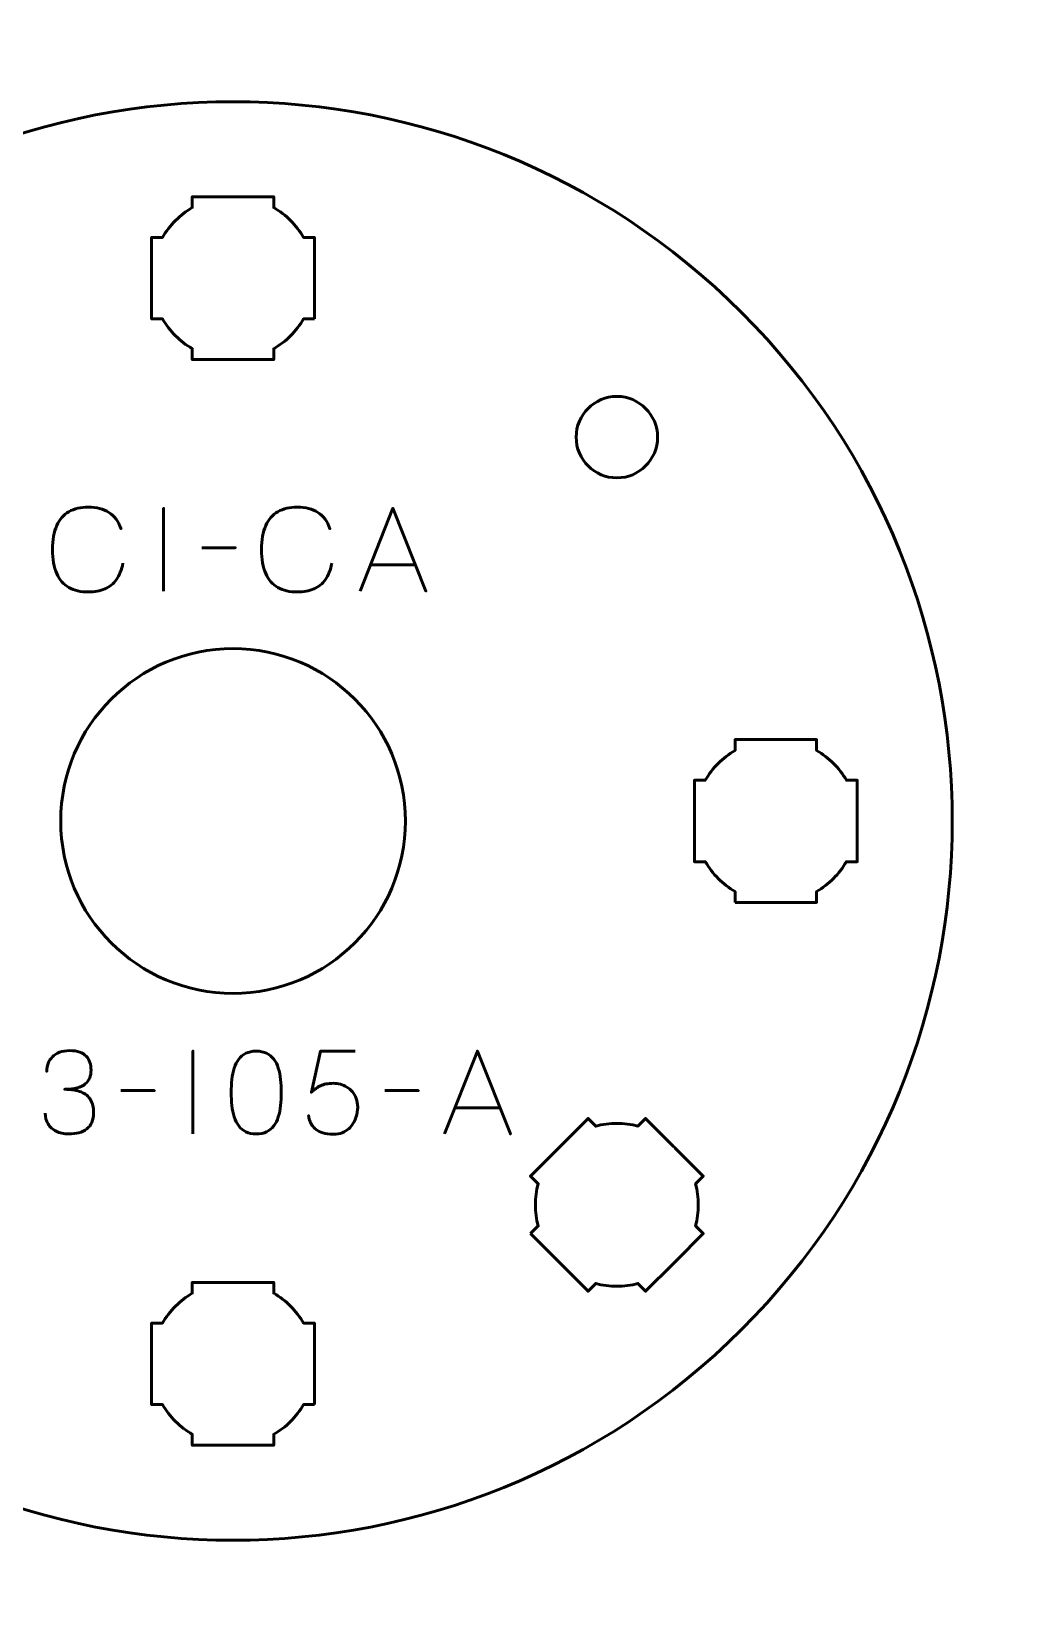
# Model space of a CAD drawing. Header units: centimetres. Extents: x -16.4 to -4.6, y -20.8 to -8.9.
# Drawn here: x -14.24 to -10.59, y -14.76 to -8.94 of the extents above; entities that cross this region are included whole.
import ezdxf

# ---------------------------------------------------------------- set-up
doc = ezdxf.new("R2010")
doc.units = ezdxf.units.CM
doc.header["$MEASUREMENT"] = 0
doc.layers.add('Layer 1', color=7, linetype='Continuous')

msp = doc.modelspace()

# ---------------------------------------------------------------- linework, layer by layer
at = {"layer": 'Layer 1', "color": 250, "lineweight": 53}
msp.add_ellipse((-13.50002, -11.85001), major_axis=(0, 0.635), ratio=1, dxfattribs=at)
at = {"layer": 'Layer 1', "lineweight": 53}
for points, knots in [([(-15.37382, -9.97616), (-14.33912, -8.94146), (-12.66088, -8.94146), (-11.62615, -9.97619), (-11.62615, -9.97619), (-10.59145, -11.01089), (-10.59145, -12.68913), (-11.62615, -13.72383), (-11.62615, -13.72383), (-12.66088, -14.75855), (-14.33912, -14.75855), (-15.37382, -13.72385), (-15.37382, -13.72385), (-16.40855, -12.68913), (-16.40855, -11.01089), (-15.37382, -9.97616)], [0, 0, 0, 0, 0.25, 0.25, 0.25, 0.25, 0.5, 0.5, 0.5, 0.5, 0.75, 0.75, 0.75, 0.75, 1, 1, 1, 1]), ([(-13.19997, -9.99998), (-13.19997, -9.99998), (-13.24017, -9.99998), (-13.24017, -9.99998), (-13.24017, -9.99998), (-13.2665, -10.0455), (-13.30446, -10.08343), (-13.34997, -10.10976), (-13.34997, -10.10976), (-13.34997, -10.10976), (-13.34997, -10.14998), (-13.34997, -10.14998), (-13.34997, -10.14998), (-13.34997, -10.14998), (-13.64997, -10.14998), (-13.64997, -10.14998), (-13.64997, -10.14998), (-13.64997, -10.14998), (-13.64997, -10.10979), (-13.64997, -10.10979), (-13.64997, -10.10979), (-13.6955, -10.08346), (-13.73349, -10.04551), (-13.75985, -9.99998), (-13.75985, -9.99998), (-13.75985, -9.99998), (-13.79997, -9.99998), (-13.79997, -9.99998), (-13.79997, -9.99998), (-13.79997, -9.99998), (-13.79997, -9.85456), (-13.79997, -9.85456), (-13.79997, -9.85456), (-13.79997, -9.85456), (-13.80003, -9.84991), (-13.80003, -9.84991), (-13.80003, -9.84991), (-13.80003, -9.84991), (-13.79997, -9.84527), (-13.79997, -9.84527), (-13.79997, -9.84527), (-13.79997, -9.84527), (-13.79997, -9.69998), (-13.79997, -9.69998), (-13.79997, -9.69998), (-13.79997, -9.69998), (-13.7599, -9.69998), (-13.7599, -9.69998), (-13.7599, -9.69998), (-13.73355, -9.65441), (-13.69555, -9.6164), (-13.64997, -9.59004), (-13.64997, -9.59004), (-13.64997, -9.59004), (-13.64997, -9.54998), (-13.64997, -9.54998), (-13.64997, -9.54998), (-13.64997, -9.54998), (-13.50669, -9.54998), (-13.50669, -9.54998), (-13.50669, -9.54998), (-13.50669, -9.54998), (-13.50002, -9.5499), (-13.50002, -9.5499), (-13.50002, -9.5499), (-13.50002, -9.5499), (-13.49334, -9.54998), (-13.49334, -9.54998), (-13.49334, -9.54998), (-13.49334, -9.54998), (-13.34997, -9.54998), (-13.34997, -9.54998), (-13.34997, -9.54998), (-13.34997, -9.54998), (-13.34997, -9.59008), (-13.34997, -9.59008), (-13.34997, -9.59008), (-13.30443, -9.61644), (-13.26645, -9.65443), (-13.24012, -9.69998), (-13.24012, -9.69998), (-13.24012, -9.69998), (-13.19997, -9.69998), (-13.19997, -9.69998), (-13.19997, -9.69998), (-13.19997, -9.69998), (-13.19997, -9.99998), (-13.19997, -9.99998)], [0, 0, 0, 0, 0.0454545, 0.0454545, 0.0454545, 0.0454545, 0.0909091, 0.0909091, 0.0909091, 0.0909091, 0.1363636, 0.1363636, 0.1363636, 0.1363636, 0.1818182, 0.1818182, 0.1818182, 0.1818182, 0.2272727, 0.2272727, 0.2272727, 0.2272727, 0.2727273, 0.2727273, 0.2727273, 0.2727273, 0.3181818, 0.3181818, 0.3181818, 0.3181818, 0.3636364, 0.3636364, 0.3636364, 0.3636364, 0.4090909, 0.4090909, 0.4090909, 0.4090909, 0.4545455, 0.4545455, 0.4545455, 0.4545455, 0.5, 0.5, 0.5, 0.5, 0.5454545, 0.5454545, 0.5454545, 0.5454545, 0.5909091, 0.5909091, 0.5909091, 0.5909091, 0.6363636, 0.6363636, 0.6363636, 0.6363636, 0.6818182, 0.6818182, 0.6818182, 0.6818182, 0.7272727, 0.7272727, 0.7272727, 0.7272727, 0.7727273, 0.7727273, 0.7727273, 0.7727273, 0.8181818, 0.8181818, 0.8181818, 0.8181818, 0.8636364, 0.8636364, 0.8636364, 0.8636364, 0.9090909, 0.9090909, 0.9090909, 0.9090909, 0.9545455, 0.9545455, 0.9545455, 0.9545455, 1, 1, 1, 1]), ([(-12.0858, -10.28578), (-12.00297, -10.28578), (-11.9358, -10.35295), (-11.9358, -10.43578), (-11.9358, -10.43578), (-11.9358, -10.51861), (-12.00297, -10.58578), (-12.0858, -10.58578), (-12.0858, -10.58578), (-12.16863, -10.58578), (-12.2358, -10.51861), (-12.2358, -10.43578), (-12.2358, -10.43578), (-12.2358, -10.35295), (-12.16863, -10.28578), (-12.0858, -10.28578)], [0, 0, 0, 0, 0.25, 0.25, 0.25, 0.25, 0.5, 0.5, 0.5, 0.5, 0.75, 0.75, 0.75, 0.75, 1, 1, 1, 1]), ([(-11.65004, -12.14997), (-11.65004, -12.14997), (-11.65004, -12.10977), (-11.65004, -12.10977), (-11.65004, -12.10977), (-11.69556, -12.08344), (-11.73349, -12.04548), (-11.75982, -11.99997), (-11.75982, -11.99997), (-11.75982, -11.99997), (-11.80004, -11.99997), (-11.80004, -11.99997), (-11.80004, -11.99997), (-11.80004, -11.99997), (-11.80004, -11.69997), (-11.80004, -11.69997), (-11.80004, -11.69997), (-11.80004, -11.69997), (-11.75985, -11.69997), (-11.75985, -11.69997), (-11.75985, -11.69997), (-11.73352, -11.65444), (-11.69557, -11.61645), (-11.65004, -11.59009), (-11.65004, -11.59009), (-11.65004, -11.59009), (-11.65004, -11.54997), (-11.65004, -11.54997), (-11.65004, -11.54997), (-11.65004, -11.54997), (-11.50462, -11.54997), (-11.50462, -11.54997), (-11.50462, -11.54997), (-11.50462, -11.54997), (-11.49997, -11.54991), (-11.49997, -11.54991), (-11.49997, -11.54991), (-11.49997, -11.54991), (-11.49533, -11.54997), (-11.49533, -11.54997), (-11.49533, -11.54997), (-11.49533, -11.54997), (-11.35004, -11.54997), (-11.35004, -11.54997), (-11.35004, -11.54997), (-11.35004, -11.54997), (-11.35004, -11.59004), (-11.35004, -11.59004), (-11.35004, -11.59004), (-11.30447, -11.61639), (-11.26646, -11.65439), (-11.2401, -11.69997), (-11.2401, -11.69997), (-11.2401, -11.69997), (-11.20004, -11.69997), (-11.20004, -11.69997), (-11.20004, -11.69997), (-11.20004, -11.69997), (-11.20004, -11.84325), (-11.20004, -11.84325), (-11.20004, -11.84325), (-11.20004, -11.84325), (-11.19996, -11.84992), (-11.19996, -11.84992), (-11.19996, -11.84992), (-11.19996, -11.84992), (-11.20004, -11.8566), (-11.20004, -11.8566), (-11.20004, -11.8566), (-11.20004, -11.8566), (-11.20004, -11.99997), (-11.20004, -11.99997), (-11.20004, -11.99997), (-11.20004, -11.99997), (-11.24014, -11.99997), (-11.24014, -11.99997), (-11.24014, -11.99997), (-11.2665, -12.04551), (-11.30449, -12.08349), (-11.35004, -12.10982), (-11.35004, -12.10982), (-11.35004, -12.10982), (-11.35004, -12.14997), (-11.35004, -12.14997), (-11.35004, -12.14997), (-11.35004, -12.14997), (-11.65004, -12.14997), (-11.65004, -12.14997)], [0, 0, 0, 0, 0.0454545, 0.0454545, 0.0454545, 0.0454545, 0.0909091, 0.0909091, 0.0909091, 0.0909091, 0.1363636, 0.1363636, 0.1363636, 0.1363636, 0.1818182, 0.1818182, 0.1818182, 0.1818182, 0.2272727, 0.2272727, 0.2272727, 0.2272727, 0.2727273, 0.2727273, 0.2727273, 0.2727273, 0.3181818, 0.3181818, 0.3181818, 0.3181818, 0.3636364, 0.3636364, 0.3636364, 0.3636364, 0.4090909, 0.4090909, 0.4090909, 0.4090909, 0.4545455, 0.4545455, 0.4545455, 0.4545455, 0.5, 0.5, 0.5, 0.5, 0.5454545, 0.5454545, 0.5454545, 0.5454545, 0.5909091, 0.5909091, 0.5909091, 0.5909091, 0.6363636, 0.6363636, 0.6363636, 0.6363636, 0.6818182, 0.6818182, 0.6818182, 0.6818182, 0.7272727, 0.7272727, 0.7272727, 0.7272727, 0.7727273, 0.7727273, 0.7727273, 0.7727273, 0.8181818, 0.8181818, 0.8181818, 0.8181818, 0.8636364, 0.8636364, 0.8636364, 0.8636364, 0.9090909, 0.9090909, 0.9090909, 0.9090909, 0.9545455, 0.9545455, 0.9545455, 0.9545455, 1, 1, 1, 1]), ([(-12.40403, -13.37025), (-12.40403, -13.37025), (-12.3756, -13.34182), (-12.3756, -13.34182), (-12.3756, -13.34182), (-12.38917, -13.29102), (-12.38915, -13.23735), (-12.37559, -13.18655), (-12.37559, -13.18655), (-12.37559, -13.18655), (-12.40403, -13.15812), (-12.40403, -13.15812), (-12.40403, -13.15812), (-12.40403, -13.15812), (-12.19189, -12.94598), (-12.19189, -12.94598), (-12.19189, -12.94598), (-12.19189, -12.94598), (-12.16348, -12.9744), (-12.16348, -12.9744), (-12.16348, -12.9744), (-12.11266, -12.96083), (-12.05897, -12.9608), (-12.00813, -12.97435), (-12.00813, -12.97435), (-12.00813, -12.97435), (-11.97976, -12.94598), (-11.97976, -12.94598), (-11.97976, -12.94598), (-11.97976, -12.94598), (-11.87694, -13.04881), (-11.87694, -13.04881), (-11.87694, -13.04881), (-11.87694, -13.04881), (-11.8736, -13.05206), (-11.8736, -13.05206), (-11.8736, -13.05206), (-11.8736, -13.05206), (-11.87037, -13.05538), (-11.87037, -13.05538), (-11.87037, -13.05538), (-11.87037, -13.05538), (-11.76763, -13.15812), (-11.76763, -13.15812), (-11.76763, -13.15812), (-11.76763, -13.15812), (-11.79596, -13.18645), (-11.79596, -13.18645), (-11.79596, -13.18645), (-11.78237, -13.2373), (-11.78237, -13.29105), (-11.79596, -13.34192), (-11.79596, -13.34192), (-11.79596, -13.34192), (-11.76763, -13.37025), (-11.76763, -13.37025), (-11.76763, -13.37025), (-11.76763, -13.37025), (-11.86895, -13.47156), (-11.86895, -13.47156), (-11.86895, -13.47156), (-11.86895, -13.47156), (-11.8736, -13.47633), (-11.8736, -13.47633), (-11.8736, -13.47633), (-11.8736, -13.47633), (-11.87838, -13.481), (-11.87838, -13.481), (-11.87838, -13.481), (-11.87838, -13.481), (-11.97976, -13.58238), (-11.97976, -13.58238), (-11.97976, -13.58238), (-11.97976, -13.58238), (-12.00812, -13.55402), (-12.00812, -13.55402), (-12.00812, -13.55402), (-12.05896, -13.56759), (-12.11268, -13.56758), (-12.1635, -13.55399), (-12.1635, -13.55399), (-12.1635, -13.55399), (-12.19189, -13.58238), (-12.19189, -13.58238), (-12.19189, -13.58238), (-12.19189, -13.58238), (-12.40403, -13.37025), (-12.40403, -13.37025)], [0, 0, 0, 0, 0.0454545, 0.0454545, 0.0454545, 0.0454545, 0.0909091, 0.0909091, 0.0909091, 0.0909091, 0.1363636, 0.1363636, 0.1363636, 0.1363636, 0.1818182, 0.1818182, 0.1818182, 0.1818182, 0.2272727, 0.2272727, 0.2272727, 0.2272727, 0.2727273, 0.2727273, 0.2727273, 0.2727273, 0.3181818, 0.3181818, 0.3181818, 0.3181818, 0.3636364, 0.3636364, 0.3636364, 0.3636364, 0.4090909, 0.4090909, 0.4090909, 0.4090909, 0.4545455, 0.4545455, 0.4545455, 0.4545455, 0.5, 0.5, 0.5, 0.5, 0.5454545, 0.5454545, 0.5454545, 0.5454545, 0.5909091, 0.5909091, 0.5909091, 0.5909091, 0.6363636, 0.6363636, 0.6363636, 0.6363636, 0.6818182, 0.6818182, 0.6818182, 0.6818182, 0.7272727, 0.7272727, 0.7272727, 0.7272727, 0.7727273, 0.7727273, 0.7727273, 0.7727273, 0.8181818, 0.8181818, 0.8181818, 0.8181818, 0.8636364, 0.8636364, 0.8636364, 0.8636364, 0.9090909, 0.9090909, 0.9090909, 0.9090909, 0.9545455, 0.9545455, 0.9545455, 0.9545455, 1, 1, 1, 1]), ([(-13.19997, -13.99998), (-13.19997, -13.99998), (-13.24017, -13.99998), (-13.24017, -13.99998), (-13.24017, -13.99998), (-13.2665, -14.0455), (-13.30446, -14.08343), (-13.34997, -14.10976), (-13.34997, -14.10976), (-13.34997, -14.10976), (-13.34997, -14.14998), (-13.34997, -14.14998), (-13.34997, -14.14998), (-13.34997, -14.14998), (-13.64997, -14.14998), (-13.64997, -14.14998), (-13.64997, -14.14998), (-13.64997, -14.14998), (-13.64997, -14.10979), (-13.64997, -14.10979), (-13.64997, -14.10979), (-13.6955, -14.08346), (-13.73349, -14.04551), (-13.75985, -13.99998), (-13.75985, -13.99998), (-13.75985, -13.99998), (-13.79997, -13.99998), (-13.79997, -13.99998), (-13.79997, -13.99998), (-13.79997, -13.99998), (-13.79997, -13.85456), (-13.79997, -13.85456), (-13.79997, -13.85456), (-13.79997, -13.85456), (-13.80003, -13.84991), (-13.80003, -13.84991), (-13.80003, -13.84991), (-13.80003, -13.84991), (-13.79997, -13.84527), (-13.79997, -13.84527), (-13.79997, -13.84527), (-13.79997, -13.84527), (-13.79997, -13.69998), (-13.79997, -13.69998), (-13.79997, -13.69998), (-13.79997, -13.69998), (-13.7599, -13.69998), (-13.7599, -13.69998), (-13.7599, -13.69998), (-13.73355, -13.65441), (-13.69555, -13.6164), (-13.64997, -13.59004), (-13.64997, -13.59004), (-13.64997, -13.59004), (-13.64997, -13.54998), (-13.64997, -13.54998), (-13.64997, -13.54998), (-13.64997, -13.54998), (-13.50669, -13.54998), (-13.50669, -13.54998), (-13.50669, -13.54998), (-13.50669, -13.54998), (-13.50002, -13.5499), (-13.50002, -13.5499), (-13.50002, -13.5499), (-13.50002, -13.5499), (-13.49334, -13.54998), (-13.49334, -13.54998), (-13.49334, -13.54998), (-13.49334, -13.54998), (-13.34997, -13.54998), (-13.34997, -13.54998), (-13.34997, -13.54998), (-13.34997, -13.54998), (-13.34997, -13.59008), (-13.34997, -13.59008), (-13.34997, -13.59008), (-13.30443, -13.61644), (-13.26645, -13.65443), (-13.24012, -13.69998), (-13.24012, -13.69998), (-13.24012, -13.69998), (-13.19997, -13.69998), (-13.19997, -13.69998), (-13.19997, -13.69998), (-13.19997, -13.69998), (-13.19997, -13.99998), (-13.19997, -13.99998)], [0, 0, 0, 0, 0.0454545, 0.0454545, 0.0454545, 0.0454545, 0.0909091, 0.0909091, 0.0909091, 0.0909091, 0.1363636, 0.1363636, 0.1363636, 0.1363636, 0.1818182, 0.1818182, 0.1818182, 0.1818182, 0.2272727, 0.2272727, 0.2272727, 0.2272727, 0.2727273, 0.2727273, 0.2727273, 0.2727273, 0.3181818, 0.3181818, 0.3181818, 0.3181818, 0.3636364, 0.3636364, 0.3636364, 0.3636364, 0.4090909, 0.4090909, 0.4090909, 0.4090909, 0.4545455, 0.4545455, 0.4545455, 0.4545455, 0.5, 0.5, 0.5, 0.5, 0.5454545, 0.5454545, 0.5454545, 0.5454545, 0.5909091, 0.5909091, 0.5909091, 0.5909091, 0.6363636, 0.6363636, 0.6363636, 0.6363636, 0.6818182, 0.6818182, 0.6818182, 0.6818182, 0.7272727, 0.7272727, 0.7272727, 0.7272727, 0.7727273, 0.7727273, 0.7727273, 0.7727273, 0.8181818, 0.8181818, 0.8181818, 0.8181818, 0.8636364, 0.8636364, 0.8636364, 0.8636364, 0.9090909, 0.9090909, 0.9090909, 0.9090909, 0.9545455, 0.9545455, 0.9545455, 0.9545455, 1, 1, 1, 1])]:
    msp.add_open_spline(points, degree=3, knots=knots, dxfattribs=at)
at = {"layer": 'Layer 1', "color": 5, "lineweight": 53}
for points, knots in [([(-13.90601, -10.90039), (-13.91053, -10.92459), (-13.91843, -10.94456), (-13.92951, -10.96022), (-13.92951, -10.96022), (-13.94065, -10.97582), (-13.95491, -10.98739), (-13.97226, -10.99494), (-13.97226, -10.99494), (-13.98955, -11.00249), (-14.00987, -11.0063), (-14.03301, -11.00623), (-14.03301, -11.00623), (-14.06116, -11.0063), (-14.08508, -11.00086), (-14.1047, -10.98979), (-14.1047, -10.98979), (-14.12431, -10.97878), (-14.13927, -10.96178), (-14.14957, -10.93871), (-14.14957, -10.93871), (-14.15987, -10.91563), (-14.16502, -10.88607), (-14.16509, -10.85002), (-14.16509, -10.85002), (-14.16502, -10.81411), (-14.15987, -10.78461), (-14.14957, -10.76154), (-14.14957, -10.76154), (-14.13927, -10.73847), (-14.12431, -10.7214), (-14.1047, -10.71032), (-14.1047, -10.71032), (-14.08508, -10.69924), (-14.06116, -10.69374), (-14.03301, -10.69381), (-14.03301, -10.69381), (-14.00288, -10.69374), (-13.97763, -10.70016), (-13.95731, -10.71307), (-13.95731, -10.71307), (-13.93706, -10.72598), (-13.92217, -10.74595), (-13.91279, -10.77297), (-13.91279, -10.77297), (-13.92217, -10.74595), (-13.93706, -10.72598), (-13.95731, -10.71307), (-13.95731, -10.71307), (-13.97763, -10.70016), (-14.00288, -10.69374), (-14.03301, -10.69381), (-14.03301, -10.69381), (-14.06116, -10.69374), (-14.08508, -10.69924), (-14.1047, -10.71032), (-14.1047, -10.71032), (-14.12431, -10.7214), (-14.13927, -10.73847), (-14.14957, -10.76154), (-14.14957, -10.76154), (-14.15987, -10.78461), (-14.16502, -10.81411), (-14.16509, -10.85002), (-14.16509, -10.85002), (-14.16502, -10.88607), (-14.15987, -10.91563), (-14.14957, -10.93871), (-14.14957, -10.93871), (-14.13927, -10.96178), (-14.12431, -10.97878), (-14.1047, -10.98979), (-14.1047, -10.98979), (-14.08508, -11.00086), (-14.06116, -11.0063), (-14.03301, -11.00623), (-14.03301, -11.00623), (-14.00987, -11.0063), (-13.98955, -11.00249), (-13.97226, -10.99494), (-13.97226, -10.99494), (-13.95491, -10.98739), (-13.94065, -10.97582), (-13.92951, -10.96022), (-13.92951, -10.96022), (-13.91843, -10.94456), (-13.91053, -10.92459), (-13.90601, -10.90039)], [0, 0, 0, 0, 0.0454545, 0.0454545, 0.0454545, 0.0454545, 0.0909091, 0.0909091, 0.0909091, 0.0909091, 0.1363636, 0.1363636, 0.1363636, 0.1363636, 0.1818182, 0.1818182, 0.1818182, 0.1818182, 0.2272727, 0.2272727, 0.2272727, 0.2272727, 0.2727273, 0.2727273, 0.2727273, 0.2727273, 0.3181818, 0.3181818, 0.3181818, 0.3181818, 0.3636364, 0.3636364, 0.3636364, 0.3636364, 0.4090909, 0.4090909, 0.4090909, 0.4090909, 0.4545455, 0.4545455, 0.4545455, 0.4545455, 0.5, 0.5, 0.5, 0.5, 0.5454545, 0.5454545, 0.5454545, 0.5454545, 0.5909091, 0.5909091, 0.5909091, 0.5909091, 0.6363636, 0.6363636, 0.6363636, 0.6363636, 0.6818182, 0.6818182, 0.6818182, 0.6818182, 0.7272727, 0.7272727, 0.7272727, 0.7272727, 0.7727273, 0.7727273, 0.7727273, 0.7727273, 0.8181818, 0.8181818, 0.8181818, 0.8181818, 0.8636364, 0.8636364, 0.8636364, 0.8636364, 0.9090909, 0.9090909, 0.9090909, 0.9090909, 0.9545455, 0.9545455, 0.9545455, 0.9545455, 1, 1, 1, 1]), ([(-13.75615, -11.00284), (-13.75615, -11.00284), (-13.75615, -10.69762), (-13.75615, -10.69762), (-13.75615, -10.69762), (-13.75615, -10.69762), (-13.75615, -11.00284), (-13.75615, -11.00284)], [0, 0, 0, 0, 0.5, 0.5, 0.5, 0.5, 1, 1, 1, 1]), ([(-13.13597, -10.90039), (-13.14049, -10.92459), (-13.14839, -10.94456), (-13.15947, -10.96022), (-13.15947, -10.96022), (-13.17061, -10.97582), (-13.18487, -10.98739), (-13.20222, -10.99494), (-13.20222, -10.99494), (-13.21951, -11.00249), (-13.23983, -11.0063), (-13.26297, -11.00623), (-13.26297, -11.00623), (-13.29112, -11.0063), (-13.31504, -11.00086), (-13.33466, -10.98979), (-13.33466, -10.98979), (-13.35427, -10.97878), (-13.36923, -10.96178), (-13.37953, -10.93871), (-13.37953, -10.93871), (-13.38983, -10.91563), (-13.39498, -10.88607), (-13.39505, -10.85002), (-13.39505, -10.85002), (-13.39498, -10.81411), (-13.38983, -10.78461), (-13.37953, -10.76154), (-13.37953, -10.76154), (-13.36923, -10.73847), (-13.35427, -10.7214), (-13.33466, -10.71032), (-13.33466, -10.71032), (-13.31504, -10.69924), (-13.29112, -10.69374), (-13.26297, -10.69381), (-13.26297, -10.69381), (-13.23284, -10.69374), (-13.20759, -10.70016), (-13.18727, -10.71307), (-13.18727, -10.71307), (-13.16702, -10.72598), (-13.15213, -10.74595), (-13.14275, -10.77297), (-13.14275, -10.77297), (-13.15213, -10.74595), (-13.16702, -10.72598), (-13.18727, -10.71307), (-13.18727, -10.71307), (-13.20759, -10.70016), (-13.23284, -10.69374), (-13.26297, -10.69381), (-13.26297, -10.69381), (-13.29112, -10.69374), (-13.31504, -10.69924), (-13.33466, -10.71032), (-13.33466, -10.71032), (-13.35427, -10.7214), (-13.36923, -10.73847), (-13.37953, -10.76154), (-13.37953, -10.76154), (-13.38983, -10.78461), (-13.39498, -10.81411), (-13.39505, -10.85002), (-13.39505, -10.85002), (-13.39498, -10.88607), (-13.38983, -10.91563), (-13.37953, -10.93871), (-13.37953, -10.93871), (-13.36923, -10.96178), (-13.35427, -10.97878), (-13.33466, -10.98979), (-13.33466, -10.98979), (-13.31504, -11.00086), (-13.29112, -11.0063), (-13.26297, -11.00623), (-13.26297, -11.00623), (-13.23983, -11.0063), (-13.21951, -11.00249), (-13.20222, -10.99494), (-13.20222, -10.99494), (-13.18487, -10.98739), (-13.17061, -10.97582), (-13.15947, -10.96022), (-13.15947, -10.96022), (-13.14839, -10.94456), (-13.14049, -10.92459), (-13.13597, -10.90039)], [0, 0, 0, 0, 0.0454545, 0.0454545, 0.0454545, 0.0454545, 0.0909091, 0.0909091, 0.0909091, 0.0909091, 0.1363636, 0.1363636, 0.1363636, 0.1363636, 0.1818182, 0.1818182, 0.1818182, 0.1818182, 0.2272727, 0.2272727, 0.2272727, 0.2272727, 0.2727273, 0.2727273, 0.2727273, 0.2727273, 0.3181818, 0.3181818, 0.3181818, 0.3181818, 0.3636364, 0.3636364, 0.3636364, 0.3636364, 0.4090909, 0.4090909, 0.4090909, 0.4090909, 0.4545455, 0.4545455, 0.4545455, 0.4545455, 0.5, 0.5, 0.5, 0.5, 0.5454545, 0.5454545, 0.5454545, 0.5454545, 0.5909091, 0.5909091, 0.5909091, 0.5909091, 0.6363636, 0.6363636, 0.6363636, 0.6363636, 0.6818182, 0.6818182, 0.6818182, 0.6818182, 0.7272727, 0.7272727, 0.7272727, 0.7272727, 0.7727273, 0.7727273, 0.7727273, 0.7727273, 0.8181818, 0.8181818, 0.8181818, 0.8181818, 0.8636364, 0.8636364, 0.8636364, 0.8636364, 0.9090909, 0.9090909, 0.9090909, 0.9090909, 0.9545455, 0.9545455, 0.9545455, 0.9545455, 1, 1, 1, 1]), ([(-13.03183, -11.00284), (-13.03183, -11.00284), (-12.91076, -10.69762), (-12.91076, -10.69762), (-12.91076, -10.69762), (-12.91076, -10.69762), (-12.78926, -11.00284), (-12.78926, -11.00284), (-12.78926, -11.00284), (-12.78926, -11.00284), (-12.91076, -10.69762), (-12.91076, -10.69762), (-12.91076, -10.69762), (-12.91076, -10.69762), (-13.03183, -11.00284), (-13.03183, -11.00284)], [0, 0, 0, 0, 0.25, 0.25, 0.25, 0.25, 0.5, 0.5, 0.5, 0.5, 0.75, 0.75, 0.75, 0.75, 1, 1, 1, 1]), ([(-13.61518, -10.84324), (-13.61518, -10.84324), (-13.49199, -10.84324), (-13.49199, -10.84324), (-13.49199, -10.84324), (-13.49199, -10.84324), (-13.61518, -10.84324), (-13.61518, -10.84324)], [0, 0, 0, 0, 0.5, 0.5, 0.5, 0.5, 1, 1, 1, 1]), ([(-12.99373, -10.90674), (-12.99373, -10.90674), (-12.82779, -10.90674), (-12.82779, -10.90674), (-12.82779, -10.90674), (-12.82779, -10.90674), (-12.99373, -10.90674), (-12.99373, -10.90674)], [0, 0, 0, 0, 0.5, 0.5, 0.5, 0.5, 1, 1, 1, 1]), ([(-14.19215, -12.92615), (-14.19208, -12.94139), (-14.18855, -12.95465), (-14.18157, -12.96615), (-14.18157, -12.96615), (-14.17458, -12.97758), (-14.16463, -12.98654), (-14.15165, -12.99296), (-14.15165, -12.99296), (-14.13867, -12.99938), (-14.12308, -13.00263), (-14.10494, -13.00277), (-14.10494, -13.00277), (-14.09133, -13.00277), (-14.07898, -13.00136), (-14.06776, -12.9984), (-14.06776, -12.9984), (-14.05661, -12.99543), (-14.04702, -12.99085), (-14.0389, -12.98457), (-14.0389, -12.98457), (-14.03079, -12.97829), (-14.02458, -12.97017), (-14.02014, -12.9603), (-14.02014, -12.9603), (-14.01576, -12.95035), (-14.01358, -12.93842), (-14.01351, -12.92445), (-14.01351, -12.92445), (-14.01343, -12.90583), (-14.01724, -12.89009), (-14.02479, -12.87732), (-14.02479, -12.87732), (-14.03234, -12.86455), (-14.04406, -12.85496), (-14.05979, -12.8484), (-14.05979, -12.8484), (-14.07552, -12.84183), (-14.0957, -12.83852), (-14.12018, -12.83852), (-14.12018, -12.83852), (-14.10191, -12.83859), (-14.0866, -12.8369), (-14.07411, -12.83344), (-14.07411, -12.83344), (-14.06169, -12.82998), (-14.05175, -12.82511), (-14.04427, -12.81876), (-14.04427, -12.81876), (-14.03679, -12.81248), (-14.03136, -12.805), (-14.02811, -12.7964), (-14.02811, -12.7964), (-14.02479, -12.78786), (-14.02317, -12.77848), (-14.02324, -12.76825), (-14.02324, -12.76825), (-14.02317, -12.75801), (-14.02458, -12.74856), (-14.0274, -12.73981), (-14.0274, -12.73981), (-14.03016, -12.73106), (-14.03467, -12.72337), (-14.04081, -12.71681), (-14.04081, -12.71681), (-14.04695, -12.71025), (-14.05506, -12.7051), (-14.06501, -12.70143), (-14.06501, -12.70143), (-14.07503, -12.69776), (-14.08724, -12.69593), (-14.10156, -12.69586), (-14.10156, -12.69586), (-14.11581, -12.69593), (-14.1283, -12.69804), (-14.13888, -12.70214), (-14.13888, -12.70214), (-14.14954, -12.70623), (-14.15828, -12.7118), (-14.16534, -12.71893), (-14.16534, -12.71893), (-14.17232, -12.72605), (-14.17755, -12.73417), (-14.181, -12.74334), (-14.181, -12.74334), (-14.18453, -12.75251), (-14.18622, -12.76225), (-14.18622, -12.77248), (-14.18622, -12.77248), (-14.18622, -12.76225), (-14.18453, -12.75251), (-14.181, -12.74334), (-14.181, -12.74334), (-14.17755, -12.73417), (-14.17232, -12.72605), (-14.16534, -12.71893), (-14.16534, -12.71893), (-14.15828, -12.7118), (-14.14954, -12.70623), (-14.13888, -12.70214), (-14.13888, -12.70214), (-14.1283, -12.69804), (-14.11581, -12.69593), (-14.10156, -12.69586), (-14.10156, -12.69586), (-14.08724, -12.69593), (-14.07503, -12.69776), (-14.06501, -12.70143), (-14.06501, -12.70143), (-14.05506, -12.7051), (-14.04695, -12.71025), (-14.04081, -12.71681), (-14.04081, -12.71681), (-14.03467, -12.72337), (-14.03016, -12.73106), (-14.0274, -12.73981), (-14.0274, -12.73981), (-14.02458, -12.74856), (-14.02317, -12.75801), (-14.02324, -12.76825), (-14.02324, -12.76825), (-14.02317, -12.77848), (-14.02479, -12.78786), (-14.02811, -12.7964), (-14.02811, -12.7964), (-14.03136, -12.805), (-14.03679, -12.81248), (-14.04427, -12.81876), (-14.04427, -12.81876), (-14.05175, -12.82511), (-14.06169, -12.82998), (-14.07411, -12.83344), (-14.07411, -12.83344), (-14.0866, -12.8369), (-14.10191, -12.83859), (-14.12018, -12.83852), (-14.12018, -12.83852), (-14.0957, -12.83852), (-14.07552, -12.84183), (-14.05979, -12.8484), (-14.05979, -12.8484), (-14.04406, -12.85496), (-14.03234, -12.86455), (-14.02479, -12.87732), (-14.02479, -12.87732), (-14.01724, -12.89009), (-14.01343, -12.90583), (-14.01351, -12.92445), (-14.01351, -12.92445), (-14.01358, -12.93842), (-14.01576, -12.95035), (-14.02014, -12.9603), (-14.02014, -12.9603), (-14.02458, -12.97017), (-14.03079, -12.97829), (-14.0389, -12.98457), (-14.0389, -12.98457), (-14.04702, -12.99085), (-14.05661, -12.99543), (-14.06776, -12.9984), (-14.06776, -12.9984), (-14.07898, -13.00136), (-14.09133, -13.00277), (-14.10494, -13.00277), (-14.10494, -13.00277), (-14.12308, -13.00263), (-14.13867, -12.99938), (-14.15165, -12.99296), (-14.15165, -12.99296), (-14.16463, -12.98654), (-14.17458, -12.97758), (-14.18157, -12.96615), (-14.18157, -12.96615), (-14.18855, -12.95465), (-14.19208, -12.94139), (-14.19215, -12.92615)], [0, 0, 0, 0, 0.0227273, 0.0227273, 0.0227273, 0.0227273, 0.0454545, 0.0454545, 0.0454545, 0.0454545, 0.0681818, 0.0681818, 0.0681818, 0.0681818, 0.0909091, 0.0909091, 0.0909091, 0.0909091, 0.1136364, 0.1136364, 0.1136364, 0.1136364, 0.1363636, 0.1363636, 0.1363636, 0.1363636, 0.1590909, 0.1590909, 0.1590909, 0.1590909, 0.1818182, 0.1818182, 0.1818182, 0.1818182, 0.2045455, 0.2045455, 0.2045455, 0.2045455, 0.2272727, 0.2272727, 0.2272727, 0.2272727, 0.25, 0.25, 0.25, 0.25, 0.2727273, 0.2727273, 0.2727273, 0.2727273, 0.2954545, 0.2954545, 0.2954545, 0.2954545, 0.3181818, 0.3181818, 0.3181818, 0.3181818, 0.3409091, 0.3409091, 0.3409091, 0.3409091, 0.3636364, 0.3636364, 0.3636364, 0.3636364, 0.3863636, 0.3863636, 0.3863636, 0.3863636, 0.4090909, 0.4090909, 0.4090909, 0.4090909, 0.4318182, 0.4318182, 0.4318182, 0.4318182, 0.4545455, 0.4545455, 0.4545455, 0.4545455, 0.4772727, 0.4772727, 0.4772727, 0.4772727, 0.5, 0.5, 0.5, 0.5, 0.5227273, 0.5227273, 0.5227273, 0.5227273, 0.5454545, 0.5454545, 0.5454545, 0.5454545, 0.5681818, 0.5681818, 0.5681818, 0.5681818, 0.5909091, 0.5909091, 0.5909091, 0.5909091, 0.6136364, 0.6136364, 0.6136364, 0.6136364, 0.6363636, 0.6363636, 0.6363636, 0.6363636, 0.6590909, 0.6590909, 0.6590909, 0.6590909, 0.6818182, 0.6818182, 0.6818182, 0.6818182, 0.7045455, 0.7045455, 0.7045455, 0.7045455, 0.7272727, 0.7272727, 0.7272727, 0.7272727, 0.75, 0.75, 0.75, 0.75, 0.7727273, 0.7727273, 0.7727273, 0.7727273, 0.7954545, 0.7954545, 0.7954545, 0.7954545, 0.8181818, 0.8181818, 0.8181818, 0.8181818, 0.8409091, 0.8409091, 0.8409091, 0.8409091, 0.8636364, 0.8636364, 0.8636364, 0.8636364, 0.8863636, 0.8863636, 0.8863636, 0.8863636, 0.9090909, 0.9090909, 0.9090909, 0.9090909, 0.9318182, 0.9318182, 0.9318182, 0.9318182, 0.9545455, 0.9545455, 0.9545455, 0.9545455, 0.9772727, 0.9772727, 0.9772727, 0.9772727, 1, 1, 1, 1]), ([(-13.64775, -13.00277), (-13.64775, -13.00277), (-13.64775, -12.69755), (-13.64775, -12.69755), (-13.64775, -12.69755), (-13.64775, -12.69755), (-13.64775, -13.00277), (-13.64775, -13.00277)], [0, 0, 0, 0, 0.5, 0.5, 0.5, 0.5, 1, 1, 1, 1]), ([(-13.41449, -13.00277), (-13.39968, -13.0027), (-13.38691, -13.00009), (-13.37625, -12.99501), (-13.37625, -12.99501), (-13.36567, -12.98993), (-13.35685, -12.98266), (-13.3498, -12.97342), (-13.3498, -12.97342), (-13.34281, -12.96411), (-13.33731, -12.9531), (-13.33322, -12.9404), (-13.33322, -12.9404), (-13.32919, -12.9277), (-13.3263, -12.9138), (-13.32468, -12.89856), (-13.32468, -12.89856), (-13.32298, -12.88332), (-13.32214, -12.8673), (-13.32221, -12.85037), (-13.32221, -12.85037), (-13.32214, -12.83351), (-13.32298, -12.81749), (-13.32468, -12.80232), (-13.32468, -12.80232), (-13.3263, -12.78715), (-13.32919, -12.77318), (-13.33322, -12.76048), (-13.33322, -12.76048), (-13.33731, -12.74785), (-13.34281, -12.73685), (-13.3498, -12.72746), (-13.3498, -12.72746), (-13.35685, -12.71815), (-13.36567, -12.71088), (-13.37625, -12.7058), (-13.37625, -12.7058), (-13.38691, -12.70065), (-13.39968, -12.69804), (-13.41449, -12.69797), (-13.41449, -12.69797), (-13.42931, -12.69804), (-13.44208, -12.70065), (-13.45274, -12.7058), (-13.45274, -12.7058), (-13.46332, -12.71088), (-13.47214, -12.71815), (-13.47919, -12.72746), (-13.47919, -12.72746), (-13.48618, -12.73685), (-13.49168, -12.74785), (-13.49577, -12.76048), (-13.49577, -12.76048), (-13.4998, -12.77318), (-13.50269, -12.78715), (-13.50431, -12.80232), (-13.50431, -12.80232), (-13.506, -12.81749), (-13.50685, -12.83351), (-13.50678, -12.85037), (-13.50678, -12.85037), (-13.50685, -12.8673), (-13.506, -12.88332), (-13.50431, -12.89856), (-13.50431, -12.89856), (-13.50269, -12.9138), (-13.4998, -12.9277), (-13.49577, -12.9404), (-13.49577, -12.9404), (-13.49168, -12.9531), (-13.48618, -12.96411), (-13.47919, -12.97342), (-13.47919, -12.97342), (-13.47214, -12.98266), (-13.46332, -12.98993), (-13.45274, -12.99501), (-13.45274, -12.99501), (-13.44208, -13.00009), (-13.42931, -13.0027), (-13.41449, -13.00277)], [0, 0, 0, 0, 0.05, 0.05, 0.05, 0.05, 0.1, 0.1, 0.1, 0.1, 0.15, 0.15, 0.15, 0.15, 0.2, 0.2, 0.2, 0.2, 0.25, 0.25, 0.25, 0.25, 0.3, 0.3, 0.3, 0.3, 0.35, 0.35, 0.35, 0.35, 0.4, 0.4, 0.4, 0.4, 0.45, 0.45, 0.45, 0.45, 0.5, 0.5, 0.5, 0.5, 0.55, 0.55, 0.55, 0.55, 0.6, 0.6, 0.6, 0.6, 0.65, 0.65, 0.65, 0.65, 0.7, 0.7, 0.7, 0.7, 0.75, 0.75, 0.75, 0.75, 0.8, 0.8, 0.8, 0.8, 0.85, 0.85, 0.85, 0.85, 0.9, 0.9, 0.9, 0.9, 0.95, 0.95, 0.95, 0.95, 1, 1, 1, 1]), ([(-13.41449, -13.00277), (-13.39968, -13.0027), (-13.38691, -13.00009), (-13.37625, -12.99501), (-13.37625, -12.99501), (-13.36567, -12.98993), (-13.35685, -12.98266), (-13.3498, -12.97342), (-13.3498, -12.97342), (-13.34281, -12.96411), (-13.33731, -12.9531), (-13.33322, -12.9404), (-13.33322, -12.9404), (-13.32919, -12.9277), (-13.3263, -12.9138), (-13.32468, -12.89856), (-13.32468, -12.89856), (-13.32298, -12.88332), (-13.32214, -12.8673), (-13.32221, -12.85037), (-13.32221, -12.85037), (-13.32214, -12.83351), (-13.32298, -12.81749), (-13.32468, -12.80232), (-13.32468, -12.80232), (-13.3263, -12.78715), (-13.32919, -12.77318), (-13.33322, -12.76048), (-13.33322, -12.76048), (-13.33731, -12.74785), (-13.34281, -12.73685), (-13.3498, -12.72746), (-13.3498, -12.72746), (-13.35685, -12.71815), (-13.36567, -12.71088), (-13.37625, -12.7058), (-13.37625, -12.7058), (-13.38691, -12.70065), (-13.39968, -12.69804), (-13.41449, -12.69797), (-13.41449, -12.69797), (-13.42931, -12.69804), (-13.44208, -12.70065), (-13.45274, -12.7058), (-13.45274, -12.7058), (-13.46332, -12.71088), (-13.47214, -12.71815), (-13.47919, -12.72746), (-13.47919, -12.72746), (-13.48618, -12.73685), (-13.49168, -12.74785), (-13.49577, -12.76048), (-13.49577, -12.76048), (-13.4998, -12.77318), (-13.50269, -12.78715), (-13.50431, -12.80232), (-13.50431, -12.80232), (-13.506, -12.81749), (-13.50685, -12.83351), (-13.50678, -12.85037), (-13.50678, -12.85037), (-13.50685, -12.8673), (-13.506, -12.88332), (-13.50431, -12.89856), (-13.50431, -12.89856), (-13.50269, -12.9138), (-13.4998, -12.9277), (-13.49577, -12.9404), (-13.49577, -12.9404), (-13.49168, -12.9531), (-13.48618, -12.96411), (-13.47919, -12.97342), (-13.47919, -12.97342), (-13.47214, -12.98266), (-13.46332, -12.98993), (-13.45274, -12.99501), (-13.45274, -12.99501), (-13.44208, -13.00009), (-13.42931, -13.0027), (-13.41449, -13.00277)], [0, 0, 0, 0, 0.05, 0.05, 0.05, 0.05, 0.1, 0.1, 0.1, 0.1, 0.15, 0.15, 0.15, 0.15, 0.2, 0.2, 0.2, 0.2, 0.25, 0.25, 0.25, 0.25, 0.3, 0.3, 0.3, 0.3, 0.35, 0.35, 0.35, 0.35, 0.4, 0.4, 0.4, 0.4, 0.45, 0.45, 0.45, 0.45, 0.5, 0.5, 0.5, 0.5, 0.55, 0.55, 0.55, 0.55, 0.6, 0.6, 0.6, 0.6, 0.65, 0.65, 0.65, 0.65, 0.7, 0.7, 0.7, 0.7, 0.75, 0.75, 0.75, 0.75, 0.8, 0.8, 0.8, 0.8, 0.85, 0.85, 0.85, 0.85, 0.9, 0.9, 0.9, 0.9, 0.95, 0.95, 0.95, 0.95, 1, 1, 1, 1]), ([(-13.05043, -12.69755), (-13.05043, -12.69755), (-13.17743, -12.69755), (-13.17743, -12.69755), (-13.17743, -12.69755), (-13.17743, -12.69755), (-13.2113, -12.8491), (-13.2113, -12.8491), (-13.2113, -12.8491), (-13.20537, -12.84402), (-13.19973, -12.83944), (-13.19429, -12.83541), (-13.19429, -12.83541), (-13.18893, -12.83139), (-13.18329, -12.82801), (-13.17729, -12.82518), (-13.17729, -12.82518), (-13.17136, -12.82236), (-13.16459, -12.82024), (-13.15697, -12.81876), (-13.15697, -12.81876), (-13.14942, -12.81728), (-13.14039, -12.8165), (-13.13002, -12.8165), (-13.13002, -12.8165), (-13.12155, -12.8165), (-13.11308, -12.81763), (-13.10462, -12.81996), (-13.10462, -12.81996), (-13.09615, -12.82222), (-13.08811, -12.82568), (-13.08049, -12.83026), (-13.08049, -12.83026), (-13.0728, -12.83492), (-13.06602, -12.84071), (-13.0601, -12.84769), (-13.0601, -12.84769), (-13.0541, -12.85468), (-13.04937, -12.86286), (-13.04599, -12.87224), (-13.04599, -12.87224), (-13.04253, -12.88163), (-13.04077, -12.89228), (-13.0407, -12.90413), (-13.0407, -12.90413), (-13.04062, -12.90851), (-13.04112, -12.91401), (-13.04211, -12.9205), (-13.04211, -12.9205), (-13.04302, -12.92699), (-13.04472, -12.93405), (-13.04712, -12.94153), (-13.04712, -12.94153), (-13.04951, -12.94901), (-13.0529, -12.95642), (-13.0572, -12.96375), (-13.0572, -12.96375), (-13.06151, -12.97109), (-13.06701, -12.97779), (-13.07364, -12.98386), (-13.07364, -12.98386), (-13.08028, -12.98993), (-13.08832, -12.9948), (-13.0977, -12.99847), (-13.0977, -12.99847), (-13.10716, -13.00206), (-13.11824, -13.00397), (-13.13086, -13.00404), (-13.13086, -13.00404), (-13.14596, -13.00397), (-13.15866, -13.00235), (-13.16896, -12.99931), (-13.16896, -12.99931), (-13.17927, -12.99621), (-13.18766, -12.99219), (-13.19415, -12.98711), (-13.19415, -12.98711), (-13.20071, -12.98203), (-13.20579, -12.97645), (-13.20946, -12.97039), (-13.20946, -12.97039), (-13.21313, -12.96432), (-13.21588, -12.95825), (-13.21772, -12.95218), (-13.21772, -12.95218), (-13.21955, -12.94611), (-13.22096, -12.94054), (-13.22188, -12.93546), (-13.22188, -12.93546), (-13.22096, -12.94054), (-13.21955, -12.94611), (-13.21772, -12.95218), (-13.21772, -12.95218), (-13.21588, -12.95825), (-13.21313, -12.96432), (-13.20946, -12.97039), (-13.20946, -12.97039), (-13.20579, -12.97645), (-13.20071, -12.98203), (-13.19415, -12.98711), (-13.19415, -12.98711), (-13.18766, -12.99219), (-13.17927, -12.99621), (-13.16896, -12.99931), (-13.16896, -12.99931), (-13.15866, -13.00235), (-13.14596, -13.00397), (-13.13086, -13.00404), (-13.13086, -13.00404), (-13.11824, -13.00397), (-13.10716, -13.00206), (-13.0977, -12.99847), (-13.0977, -12.99847), (-13.08832, -12.9948), (-13.08028, -12.98993), (-13.07364, -12.98386), (-13.07364, -12.98386), (-13.06701, -12.97779), (-13.06151, -12.97109), (-13.0572, -12.96375), (-13.0572, -12.96375), (-13.0529, -12.95642), (-13.04951, -12.94901), (-13.04712, -12.94153), (-13.04712, -12.94153), (-13.04472, -12.93405), (-13.04302, -12.92699), (-13.04211, -12.9205), (-13.04211, -12.9205), (-13.04112, -12.91401), (-13.04062, -12.90851), (-13.0407, -12.90413), (-13.0407, -12.90413), (-13.04077, -12.89228), (-13.04253, -12.88163), (-13.04599, -12.87224), (-13.04599, -12.87224), (-13.04937, -12.86286), (-13.0541, -12.85468), (-13.0601, -12.84769), (-13.0601, -12.84769), (-13.06602, -12.84071), (-13.0728, -12.83492), (-13.08049, -12.83026), (-13.08049, -12.83026), (-13.08811, -12.82568), (-13.09615, -12.82222), (-13.10462, -12.81996), (-13.10462, -12.81996), (-13.11308, -12.81763), (-13.12155, -12.8165), (-13.13002, -12.8165), (-13.13002, -12.8165), (-13.14039, -12.8165), (-13.14942, -12.81728), (-13.15697, -12.81876), (-13.15697, -12.81876), (-13.16459, -12.82024), (-13.17136, -12.82236), (-13.17729, -12.82518), (-13.17729, -12.82518), (-13.18329, -12.82801), (-13.18893, -12.83139), (-13.19429, -12.83541), (-13.19429, -12.83541), (-13.19973, -12.83944), (-13.20537, -12.84402), (-13.2113, -12.8491), (-13.2113, -12.8491), (-13.2113, -12.8491), (-13.17743, -12.69755), (-13.17743, -12.69755), (-13.17743, -12.69755), (-13.17743, -12.69755), (-13.05043, -12.69755), (-13.05043, -12.69755)], [0, 0, 0, 0, 0.0227273, 0.0227273, 0.0227273, 0.0227273, 0.0454545, 0.0454545, 0.0454545, 0.0454545, 0.0681818, 0.0681818, 0.0681818, 0.0681818, 0.0909091, 0.0909091, 0.0909091, 0.0909091, 0.1136364, 0.1136364, 0.1136364, 0.1136364, 0.1363636, 0.1363636, 0.1363636, 0.1363636, 0.1590909, 0.1590909, 0.1590909, 0.1590909, 0.1818182, 0.1818182, 0.1818182, 0.1818182, 0.2045455, 0.2045455, 0.2045455, 0.2045455, 0.2272727, 0.2272727, 0.2272727, 0.2272727, 0.25, 0.25, 0.25, 0.25, 0.2727273, 0.2727273, 0.2727273, 0.2727273, 0.2954545, 0.2954545, 0.2954545, 0.2954545, 0.3181818, 0.3181818, 0.3181818, 0.3181818, 0.3409091, 0.3409091, 0.3409091, 0.3409091, 0.3636364, 0.3636364, 0.3636364, 0.3636364, 0.3863636, 0.3863636, 0.3863636, 0.3863636, 0.4090909, 0.4090909, 0.4090909, 0.4090909, 0.4318182, 0.4318182, 0.4318182, 0.4318182, 0.4545455, 0.4545455, 0.4545455, 0.4545455, 0.4772727, 0.4772727, 0.4772727, 0.4772727, 0.5, 0.5, 0.5, 0.5, 0.5227273, 0.5227273, 0.5227273, 0.5227273, 0.5454545, 0.5454545, 0.5454545, 0.5454545, 0.5681818, 0.5681818, 0.5681818, 0.5681818, 0.5909091, 0.5909091, 0.5909091, 0.5909091, 0.6136364, 0.6136364, 0.6136364, 0.6136364, 0.6363636, 0.6363636, 0.6363636, 0.6363636, 0.6590909, 0.6590909, 0.6590909, 0.6590909, 0.6818182, 0.6818182, 0.6818182, 0.6818182, 0.7045455, 0.7045455, 0.7045455, 0.7045455, 0.7272727, 0.7272727, 0.7272727, 0.7272727, 0.75, 0.75, 0.75, 0.75, 0.7727273, 0.7727273, 0.7727273, 0.7727273, 0.7954545, 0.7954545, 0.7954545, 0.7954545, 0.8181818, 0.8181818, 0.8181818, 0.8181818, 0.8409091, 0.8409091, 0.8409091, 0.8409091, 0.8636364, 0.8636364, 0.8636364, 0.8636364, 0.8863636, 0.8863636, 0.8863636, 0.8863636, 0.9090909, 0.9090909, 0.9090909, 0.9090909, 0.9318182, 0.9318182, 0.9318182, 0.9318182, 0.9545455, 0.9545455, 0.9545455, 0.9545455, 0.9772727, 0.9772727, 0.9772727, 0.9772727, 1, 1, 1, 1]), ([(-12.72066, -13.00277), (-12.72066, -13.00277), (-12.59959, -12.69755), (-12.59959, -12.69755), (-12.59959, -12.69755), (-12.59959, -12.69755), (-12.47809, -13.00277), (-12.47809, -13.00277), (-12.47809, -13.00277), (-12.47809, -13.00277), (-12.59959, -12.69755), (-12.59959, -12.69755), (-12.59959, -12.69755), (-12.59959, -12.69755), (-12.72066, -13.00277), (-12.72066, -13.00277)], [0, 0, 0, 0, 0.25, 0.25, 0.25, 0.25, 0.5, 0.5, 0.5, 0.5, 0.75, 0.75, 0.75, 0.75, 1, 1, 1, 1]), ([(-13.9136, -12.84317), (-13.9136, -12.84317), (-13.79041, -12.84317), (-13.79041, -12.84317), (-13.79041, -12.84317), (-13.79041, -12.84317), (-13.9136, -12.84317), (-13.9136, -12.84317)], [0, 0, 0, 0, 0.5, 0.5, 0.5, 0.5, 1, 1, 1, 1]), ([(-12.94079, -12.84317), (-12.94079, -12.84317), (-12.8176, -12.84317), (-12.8176, -12.84317), (-12.8176, -12.84317), (-12.8176, -12.84317), (-12.94079, -12.84317), (-12.94079, -12.84317)], [0, 0, 0, 0, 0.5, 0.5, 0.5, 0.5, 1, 1, 1, 1]), ([(-12.68256, -12.90667), (-12.68256, -12.90667), (-12.51662, -12.90667), (-12.51662, -12.90667), (-12.51662, -12.90667), (-12.51662, -12.90667), (-12.68256, -12.90667), (-12.68256, -12.90667)], [0, 0, 0, 0, 0.5, 0.5, 0.5, 0.5, 1, 1, 1, 1])]:
    msp.add_open_spline(points, degree=3, knots=knots, dxfattribs=at)

doc.saveas('drawing.dxf')
